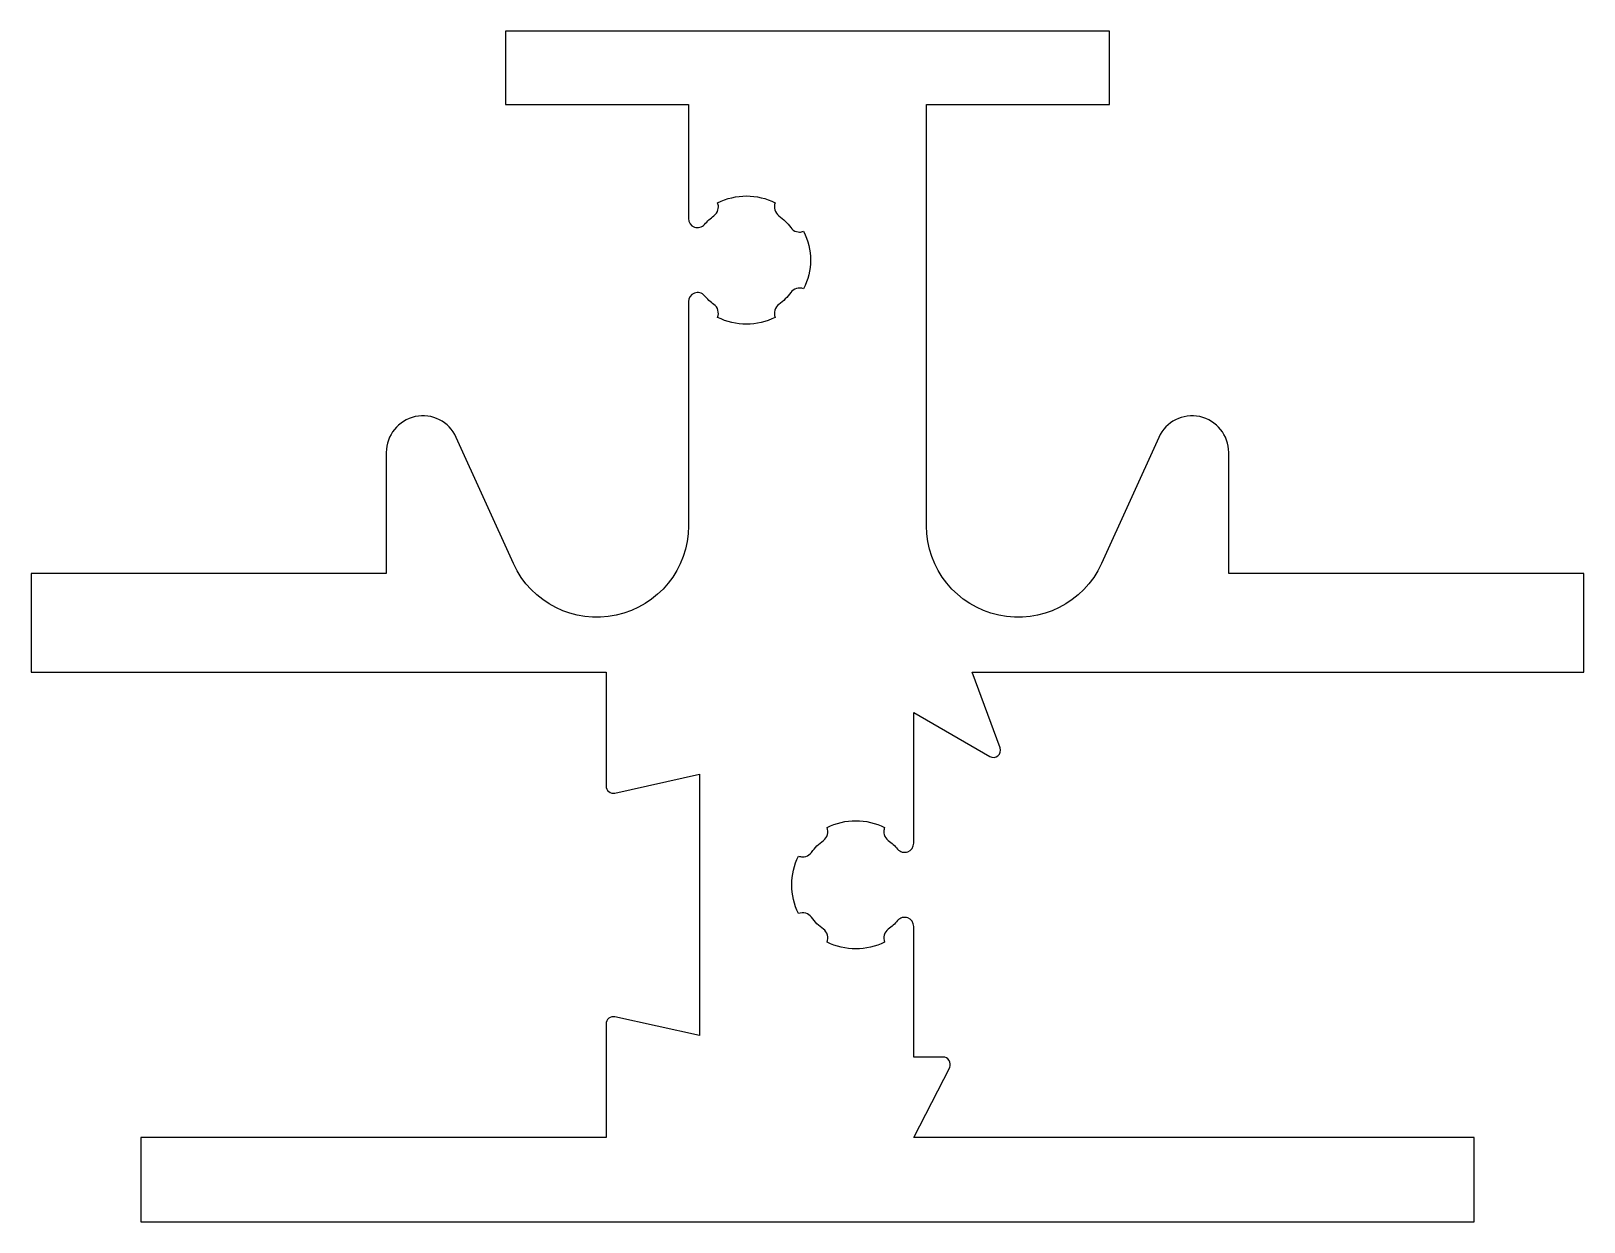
# Model space of a CAD drawing. Extents: x 806.2 to 848.6, y 510.2 to 542.7.
import ezdxf

# ---------------------------------------------------------------- set-up
doc = ezdxf.new("R2010")
doc.units = 0
doc.layers.get('0').update_dxf_attribs({"linetype": 'CONTINUOUS'})

msp = doc.modelspace()

# ---------------------------------------------------------------- linework, layer by layer
msp.add_lwpolyline([(821.9, 522.147, 0.479811), (822.144, 521.951), (824.45, 522.464), (824.45, 515.331), (822.144, 515.843, 0.479811), (821.9, 515.648), (821.9, 512.547), (809.2, 512.547), (809.2, 510.247), (845.6, 510.247), (845.6, 512.547), (830.3, 512.547), (831.282, 514.465, 0.545467), (831.1, 514.747), (830.3, 514.747), (830.3, 518.31, 0.696722), (829.86, 518.473, -0.057754), (829.607, 518.238, 0.166584), (829.496, 518.078, 0.16652), (829.506, 517.884, -0.237158), (827.934, 517.884, 0.16661), (827.945, 518.078, 0.166574), (827.833, 518.238, -0.076571), (827.51, 518.561, 0.166597), (827.351, 518.672, 0.16658), (827.157, 518.662, -0.237153), (827.157, 520.233, 0.09583), (827.269, 520.212, 0.069607), (827.351, 520.223, 0.166573), (827.51, 520.334, -0.076571), (827.833, 520.657, 0.166549), (827.945, 520.817, 0.166628), (827.934, 521.011, -0.237148), (829.506, 521.011, 0.095933), (829.484, 520.899, 0.069548), (829.496, 520.817, 0.166643), (829.607, 520.657, -0.057754), (829.86, 520.422, 0.696724), (830.3, 520.585), (830.3, 524.147), (832.381, 522.947, 0.662914), (832.663, 523.184), (831.9, 525.247), (848.6, 525.247), (848.6, 527.947), (838.9, 527.947), (838.9, 531.247, 0.806949), (836.99, 531.66), (835.427, 528.215, -0.806949), (830.65, 529.247), (830.65, 540.747), (835.65, 540.747), (835.65, 542.747), (819.15, 542.747), (819.15, 540.747), (824.15, 540.747), (824.15, 537.633, 0.697201), (824.59, 537.471, -0.058077), (824.845, 537.707, 0.166643), (824.956, 537.867, 0.069548), (824.968, 537.949, 0.095933), (824.946, 538.061, -0.237148), (826.518, 538.061, 0.166628), (826.507, 537.867, 0.166549), (826.619, 537.707, -0.076571), (826.942, 537.384, 0.166573), (827.101, 537.273, 0.069607), (827.183, 537.262, 0.09583), (827.295, 537.283, -0.237153), (827.295, 535.712, 0.16658), (827.101, 535.722, 0.166597), (826.942, 535.611, -0.076571), (826.619, 535.288, 0.166574), (826.507, 535.128, 0.16661), (826.518, 534.934, -0.237158), (824.946, 534.934, 0.16652), (824.956, 535.128, 0.166584), (824.845, 535.288, -0.058076), (824.59, 535.524, 0.697199), (824.15, 535.362), (824.15, 529.247, -0.806949), (819.373, 528.215), (817.811, 531.66, 0.806949), (815.9, 531.247), (815.9, 527.947), (806.2, 527.947), (806.2, 525.247), (821.9, 525.247)], format="xyb", close=True)

doc.saveas('drawing.dxf')
